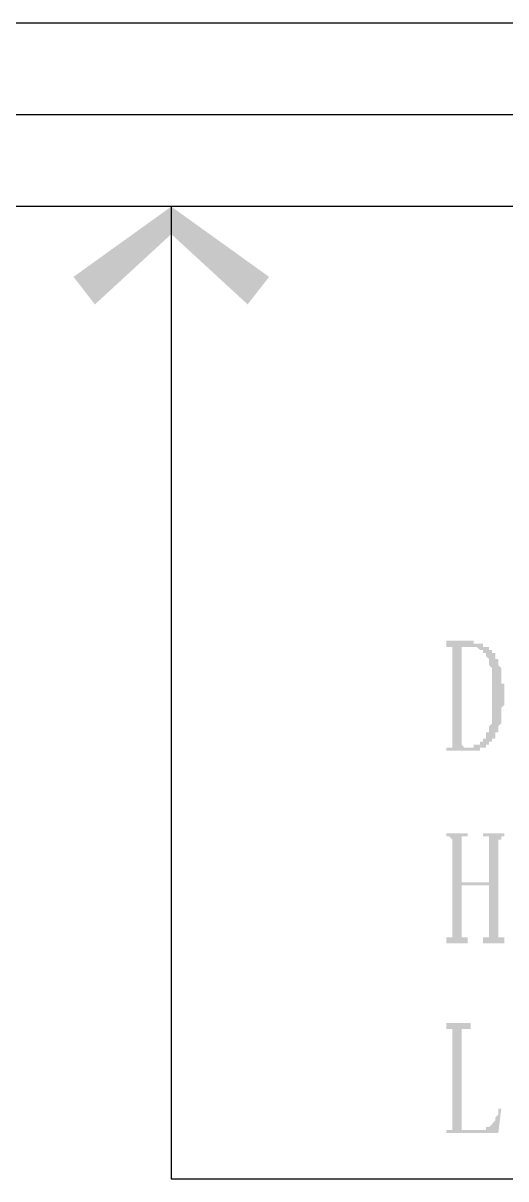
# Model space of a CAD drawing. Header units: inches. Extents: x 11 to 286, y 6 to 196.
# Drawn here: x 145.53 to 152.22, y 134.55 to 150.55 of the extents above; entities that cross this region are included whole.
import ezdxf

# ---------------------------------------------------------------- set-up
doc = ezdxf.new("R2010")
doc.units = ezdxf.units.IN
doc.header["$MEASUREMENT"] = 0
doc.layers.add('PDF_几何图形', color=7, linetype='Continuous')
doc.layers.add('PDF_实体填充', color=7, linetype='Continuous', true_color=0xffffff)

msp = doc.modelspace()

# ---------------------------------------------------------------- hatches: boundary and pattern name
at = {"layer": 'PDF_实体填充', "transparency": 33554559}
h = msp.add_hatch(color=7, dxfattribs=at)
h.paths.add_polyline_path([(146.53, 146.657), (147.588, 147.63), (146.233, 147.038)], flags=0)
h.paths.add_polyline_path([(147.588, 147.63), (146.233, 147.038), (147.588, 148.011), (147.588, 147.63)], flags=0)
h = msp.add_hatch(color=7, dxfattribs=at)
h.paths.add_polyline_path([(148.646, 146.657), (147.588, 147.63), (148.943, 147.038)], flags=0)
h.paths.add_polyline_path([(147.588, 147.63), (148.943, 147.038), (147.588, 148.011), (147.588, 147.63)], flags=0)
h = msp.add_hatch(color=7, dxfattribs=at)
h.paths.add_polyline_path([(152.033, 141.238), (152.033, 141.28), (152.033, 141.28), (152.033, 141.323), (152.033, 141.365), (152.033, 141.365), (152.033, 141.407), (152.033, 141.45), (152.033, 141.45), (152.033, 141.492), (152.033, 141.492), (152.033, 141.534), (152.033, 141.577), (152.033, 141.577), (152.033, 141.619), (152.033, 141.619), (152.033, 141.619), (151.991, 141.661), (151.991, 141.661), (151.991, 141.704), (151.991, 141.704), (151.991, 141.746), (151.991, 141.746), (151.991, 141.746), (151.948, 141.788), (151.948, 141.788), (151.948, 141.788), (151.948, 141.831), (151.906, 141.831), (151.906, 141.831), (151.906, 141.873), (151.906, 141.873), (151.864, 141.873), (151.864, 141.873), (151.821, 141.915), (151.821, 141.915), (151.821, 141.915), (151.779, 141.915), (151.779, 141.915), (151.737, 141.915), (151.737, 141.915), (151.737, 141.915), (151.694, 141.915), (151.694, 141.915), (151.652, 141.915), (151.652, 141.915), (151.652, 141.915), (151.652, 141.915), (151.61, 141.915), (151.61, 141.873), (151.61, 141.873), (151.61, 141.873), (151.61, 140.603), (151.61, 140.561), (151.61, 140.561), (151.61, 140.561), (151.652, 140.518), (151.652, 140.518), (151.694, 140.518), (151.694, 140.518), (151.694, 140.518), (151.737, 140.518), (151.737, 140.518), (151.737, 140.518), (151.779, 140.518), (151.779, 140.561), (151.821, 140.561), (151.821, 140.561), (151.821, 140.561), (151.864, 140.561), (151.864, 140.603), (151.864, 140.603), (151.906, 140.603), (151.906, 140.645), (151.906, 140.645), (151.948, 140.645), (151.948, 140.688), (151.948, 140.688), (151.948, 140.688), (151.948, 140.73), (151.991, 140.73), (151.991, 140.73), (151.991, 140.772), (151.991, 140.772), (151.991, 140.772), (151.991, 140.815), (151.991, 140.815), (152.033, 140.857), (152.033, 140.857), (152.033, 140.899), (152.033, 140.899), (152.033, 140.942), (152.033, 140.942), (152.033, 140.984), (152.033, 140.984), (152.033, 141.026), (152.033, 141.026), (152.033, 141.069), (152.033, 141.111), (152.033, 141.111), (152.033, 141.153), (152.033, 141.196), (152.033, 141.238), (152.033, 141.238), (152.033, 141.238)], flags=0)
h.paths.add_polyline_path([(151.483, 141.873), (151.483, 141.873), (151.483, 141.915), (151.483, 141.915), (151.483, 141.915), (151.44, 141.915), (151.44, 141.915), (151.398, 141.915), (151.398, 142), (151.694, 142), (151.737, 142), (151.737, 142), (151.779, 142), (151.779, 142), (151.779, 141.958), (151.821, 141.958), (151.821, 141.958), (151.864, 141.958), (151.864, 141.958), (151.906, 141.958), (151.906, 141.958), (151.906, 141.915), (151.948, 141.915), (151.948, 141.915), (151.948, 141.915), (151.991, 141.915), (151.991, 141.873), (151.991, 141.873), (152.033, 141.873), (152.033, 141.831), (152.033, 141.831), (152.075, 141.831), (152.075, 141.831), (152.075, 141.788), (152.075, 141.788), (152.075, 141.746), (152.075, 141.746), (152.118, 141.746), (152.118, 141.704), (152.118, 141.704), (152.118, 141.704), (152.118, 141.661), (152.118, 141.661), (152.16, 141.619), (152.16, 141.619), (152.16, 141.577), (152.16, 141.577), (152.16, 141.534), (152.16, 141.534), (152.16, 141.492), (152.16, 141.492), (152.16, 141.45), (152.16, 141.407), (152.202, 141.407), (152.202, 141.365), (152.202, 141.365), (152.202, 141.323), (152.202, 141.28), (152.202, 141.28), (152.202, 141.28), (152.202, 141.238), (152.202, 141.196), (152.202, 141.196), (152.202, 141.153), (152.202, 141.111), (152.202, 141.111), (152.16, 141.069), (152.16, 141.026), (152.16, 141.026), (152.16, 140.984), (152.16, 140.984), (152.16, 140.942), (152.16, 140.942), (152.16, 140.899), (152.16, 140.899), (152.16, 140.857), (152.16, 140.857), (152.118, 140.815), (152.118, 140.815), (152.118, 140.772), (152.118, 140.772), (152.118, 140.772), (152.118, 140.73), (152.075, 140.73), (152.075, 140.688), (152.075, 140.688), (152.075, 140.688), (152.075, 140.645), (152.075, 140.645), (152.033, 140.645), (152.033, 140.645), (152.033, 140.603), (152.033, 140.603), (151.991, 140.603), (151.991, 140.561), (151.991, 140.561), (151.948, 140.561), (151.948, 140.561), (151.948, 140.518), (151.906, 140.518), (151.906, 140.518), (151.906, 140.518), (151.864, 140.518), (151.864, 140.476), (151.821, 140.476), (151.821, 140.476), (151.779, 140.476), (151.779, 140.476), (151.779, 140.476), (151.737, 140.476), (151.737, 140.476), (151.694, 140.476), (151.694, 140.476), (151.398, 140.476), (151.398, 140.518), (151.44, 140.518), (151.44, 140.518), (151.483, 140.518), (151.483, 140.561), (151.483, 140.561), (151.483, 140.561), (151.483, 140.603), (151.483, 141.873), (151.483, 141.873)], flags=0)
for points in [[(152.118, 137.936), (152.118, 137.894), (152.16, 137.894), (152.202, 137.894), (152.202, 137.809), (151.906, 137.809), (151.906, 137.894), (151.948, 137.894), (151.991, 137.894), (151.991, 137.936), (151.991, 138.613), (151.61, 138.613), (151.61, 137.936), (151.61, 137.894), (151.652, 137.894), (151.694, 137.894), (151.694, 137.809), (151.398, 137.809), (151.398, 137.894), (151.44, 137.894), (151.483, 137.894), (151.483, 137.936), (151.483, 139.206), (151.483, 139.248), (151.44, 139.291), (151.398, 139.291), (151.398, 139.333), (151.694, 139.333), (151.694, 139.291), (151.652, 139.291), (151.61, 139.291), (151.61, 139.248), (151.61, 139.206), (151.61, 138.656), (151.991, 138.656), (151.991, 139.206), (151.991, 139.248), (151.991, 139.291), (151.948, 139.291), (151.906, 139.291), (151.906, 139.333), (152.202, 139.333), (152.202, 139.291), (152.16, 139.291), (152.16, 139.248), (152.118, 139.248), (152.118, 139.206)], [(151.61, 135.311), (151.61, 135.269), (151.61, 135.227), (151.652, 135.227), (151.864, 135.227), (151.906, 135.227), (151.948, 135.227), (151.948, 135.269), (151.991, 135.269), (152.033, 135.311), (152.075, 135.354), (152.075, 135.396), (152.118, 135.438), (152.118, 135.481), (152.118, 135.523), (152.16, 135.523), (152.118, 135.184), (151.398, 135.184), (151.398, 135.227), (151.44, 135.227), (151.483, 135.227), (151.483, 135.269), (151.483, 135.311), (151.483, 136.581), (151.483, 136.624), (151.44, 136.624), (151.398, 136.624), (151.398, 136.708), (151.737, 136.708), (151.737, 136.624), (151.652, 136.624), (151.61, 136.624), (151.61, 136.581)]]:
    msp.add_hatch(color=7, dxfattribs=at).paths.add_polyline_path(points, flags=0)

# ---------------------------------------------------------------- linework, layer by layer
at = {"layer": 'PDF_几何图形'}
for p, q in [((161.77, 150.551), (135.396, 150.551)), ((161.77, 149.281), (135.396, 149.281)), ((161.77, 148.011), (135.396, 148.011)), ((147.588, 148.011), (147.588, 146.403))]:
    msp.add_line(p, q, dxfattribs=at)
msp.add_lwpolyline([(147.588, 146.403), (147.588, 134.549), (159.103, 134.549)], dxfattribs=at)

doc.saveas('drawing.dxf')
